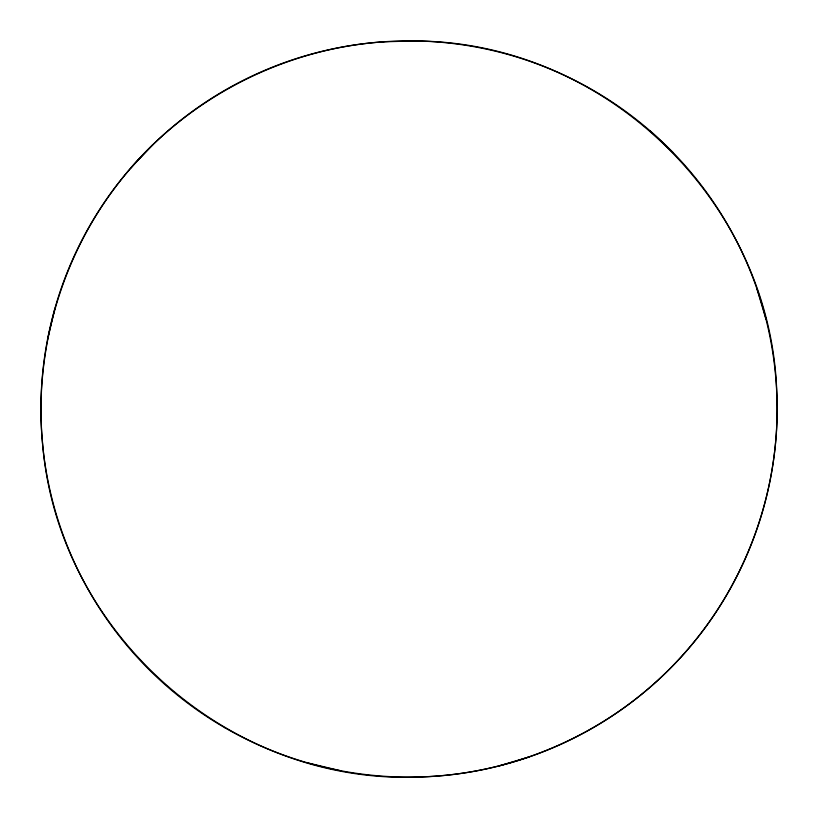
<?xml version="1.0" encoding="UTF-8"?>
<svg xmlns="http://www.w3.org/2000/svg" width="818" height="818" viewBox="0 0 818 818"><rect width="100%" height="100%" fill="white"/><g stroke="black" fill="none" stroke-linecap="round" stroke-linejoin="round"><path stroke-width="1.23" d="M47.536 339.398L54.98 308.161M130.768 167.997L152.833 144.663M498.683 766.006L529.45 756.834M383.846 41.83C286.3 48.395 192.557 95.573 129.172 170.001C65.573 244.255 33.64 344.225 42.424 441.597C56.514 631.629 229.316 785.27 419.695 777.008C517.426 774.329 612.968 730.914 679.257 659.063C745.76 587.396 781.64 488.775 776.742 391.137C770.219 200.696 603.653 40.307 413.1 40.992M382.681 41.841L414.777 40.941M308.161 763.02L339.398 770.464M650.003 130.768L673.337 152.833M756.834 288.549L766.006 319.317M224.95 727.785A368.1 368.1 0 0 0 777.1 409A368.1 368.1 0 0 0 224.95 90.215A368.1 368.1 0 0 0 224.95 727.785"/></g></svg>
